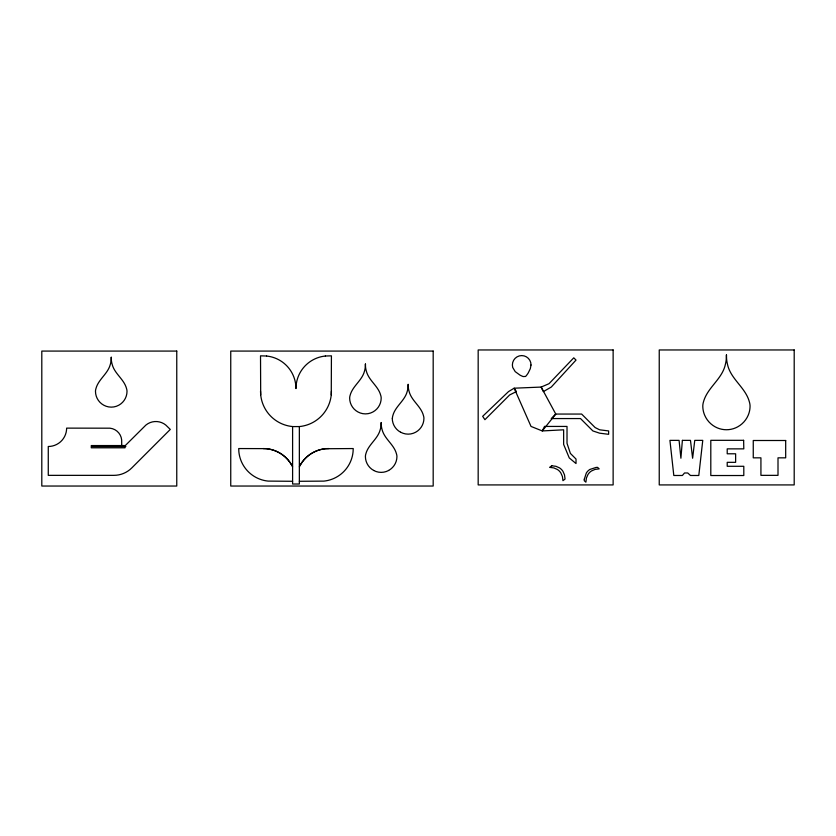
<?xml version="1.0" encoding="UTF-8"?>
<svg xmlns="http://www.w3.org/2000/svg" width="836" height="836" viewBox="0 0 836 836"><rect width="100%" height="100%" fill="white"/><g stroke="black" fill="none" stroke-linecap="round" stroke-linejoin="round"><path stroke-width="1.25" d="M325.35 356.011L331.422 355.843L331.265 394.707A35.394 35.394 0 0 1 299.351 426.569L292.6 426.59L292.6 484.013L299.351 484.013L299.351 426.59M331.244 394.916L331.422 391.29M124.365 446.487L145.924 425.054A15.717 15.717 0 0 1 165.789 425.054L170.283 429.432L131.785 467.93A25.331 25.331 0 0 1 113.874 475.35L48.269 475.35L48.269 446.487L50.15 446.393A18.34 18.34 0 0 0 66.535 429.997L66.64 428.126L109.965 428.189A13.094 13.094 0 0 1 121.669 439.903L121.742 446.487M299.351 481.285L323.866 481.118A32.667 32.667 0 0 0 353.053 451.9L353.241 448.556L325.35 448.733A32.667 32.667 0 0 0 299.936 465.694M328.694 448.556L326.312 448.65A32.719 32.719 0 0 0 299.361 466.801M92.127 446.487L125.86 446.487M292.579 466.801A32.719 32.719 0 0 0 265.639 448.629L238.709 448.556L238.877 451.91A32.667 32.667 0 0 0 268.084 481.097L292.6 481.285M266.6 356.011L260.519 355.843L260.686 394.707A35.394 35.394 0 0 0 292.673 426.569M263.246 448.556L266.6 448.733A32.667 32.667 0 0 1 292.015 465.694M295.808 385.218L295.975 388.562L296.143 385.218A32.667 32.667 0 0 1 325.35 356.031M260.519 391.29L260.707 394.916M388.656 470.428A15.821 15.821 0 0 0 396.933 456.613A10.189 10.189 0 0 0 396.515 454.042C394.164 444.564 384.57 439.151 382.125 429.725A23.356 23.356 0 0 1 381.258 425.064L381.164 422.504L381.08 425.064A23.356 23.356 0 0 1 380.213 429.725C377.757 439.151 368.185 444.574 365.792 454.042A10.356 10.356 0 0 0 365.405 456.613A15.821 15.821 0 0 0 373.671 470.428M388.667 470.459A15.56 15.56 0 0 1 373.671 470.459M400.548 432.191A15.821 15.821 0 0 1 392.272 418.376M400.663 432.222A15.56 15.56 0 0 0 415.659 432.222A15.821 15.821 0 0 0 423.925 418.376A10.189 10.189 0 0 0 423.507 415.805C421.156 406.317 411.563 400.914 409.117 391.488A23.356 23.356 0 0 1 408.25 386.828L408.156 384.267L408.072 386.828A23.356 23.356 0 0 1 407.205 391.488C404.749 400.914 395.177 406.327 392.784 415.805A10.356 10.356 0 0 0 392.397 418.376M266.59 356.031A32.667 32.667 0 0 1 295.787 385.218M111.251 357.275L111.157 359.835A23.356 23.356 0 0 1 110.289 364.496C107.834 373.922 98.272 379.335 95.879 388.813A10.356 10.356 0 0 0 95.482 391.384A15.821 15.821 0 0 0 103.758 405.199A15.56 15.56 0 0 0 118.754 405.23A15.821 15.821 0 0 0 127.009 391.384A10.189 10.189 0 0 0 126.602 388.813C124.251 379.325 114.647 373.922 112.202 364.496A23.356 23.356 0 0 1 111.334 359.835L111.251 357.275M365.426 364.026L365.332 366.586A23.356 23.356 0 0 1 364.465 371.236C362.009 380.673 352.437 386.086 350.054 395.564A10.356 10.356 0 0 0 349.657 398.135A15.821 15.821 0 0 0 357.933 411.949A15.56 15.56 0 0 0 372.929 411.97A15.821 15.821 0 0 0 381.185 398.135A10.189 10.189 0 0 0 380.777 395.564C378.426 386.075 368.822 380.673 366.377 371.236A23.356 23.356 0 0 1 365.51 366.586L365.426 364.026M726.442 354.924L726.306 358.769A34.924 34.924 0 0 1 725.429 364.182C722.356 379.189 707.141 387.538 703.379 402.241A15.529 15.529 0 0 0 702.794 406.097A23.387 23.387 0 0 0 704.675 415.231A23.93 23.93 0 0 0 715.188 426.851A23.345 23.345 0 0 0 737.697 426.851A23.93 23.93 0 0 0 748.199 415.231A23.387 23.387 0 0 0 750.059 406.097A15.288 15.288 0 0 0 749.464 402.231C745.764 387.517 730.507 379.189 727.456 364.182A34.924 34.924 0 0 1 726.578 358.769L726.442 354.924M584.301 479.206L584.239 480.669L585.89 482.173L586.433 477.983L587.99 474.461A11.61 11.61 0 0 1 591.47 470.971L595.002 469.414L599.193 468.871L597.552 467.366L596.078 467.428L589.829 469.466A11.61 11.61 0 0 0 586.35 472.957L584.301 479.206M682.385 440.373L680.901 458.232L679.083 440.373L669.929 440.373L673.806 475.485L682.385 475.485L684.527 472.977L687.746 472.977L690.473 475.485L698.802 475.485L702.762 440.373L694.758 440.373L692.616 458.232L690.473 440.373L682.385 440.373M531.006 365.018L530.317 368.666L528.258 372.898A27.797 27.797 0 0 1 526.659 375.197L525.614 376.451L523.169 376.555A27.431 27.431 0 0 1 520.002 375.124L515.206 371.633L512.698 367.422A9.405 9.405 0 0 1 519.313 355.906A9.311 9.311 0 0 1 530.735 362.563L531.006 365.018M544.529 426.433L542.271 430.937L531.027 426.433L514.161 388.197L508.539 391.572L482.665 416.318L484.922 419.682L509.657 394.947L516.408 391.572L514.161 388.197L541.153 387.068L549.022 383.693L573.768 357.829L576.014 360.076L551.269 387.068L543.4 391.572L541.153 387.068L555.773 414.06L581.637 414.06L595.138 427.562L599.631 429.808L608.629 430.937L608.629 434.312L599.631 433.184L592.881 430.937L580.518 418.564L551.269 418.564L555.773 414.06L542.271 430.937L563.642 429.808L563.642 444.428L569.264 457.929L576.014 463.552L576.014 459.048L570.392 453.425L567.017 443.31L567.017 426.433L544.529 426.433M551.75 465.767L549.639 467.366L553.84 467.909L557.361 469.466A11.61 11.61 0 0 1 560.841 472.957L562.409 476.478L562.952 480.669L565.052 479.07L564.509 474.879L562.952 471.347A11.61 11.61 0 0 0 559.472 467.867L555.94 466.31L551.75 465.767M613.133 349.96L478.171 349.96L478.171 484.922L613.133 484.922L613.133 349.96M794.2 349.96L659.238 349.96L659.238 484.922L794.2 484.922L794.2 349.96M176.762 351.078L41.8 351.078L41.8 486.04L176.762 486.04L176.762 351.078M433.184 351.078L230.746 351.078L230.746 486.04L433.184 486.04L433.184 351.078M743.632 440.321L710.799 440.321L710.799 475.527L743.8 475.527L743.8 466.289L727.215 466.289L727.215 462.329L735.628 462.329L735.628 453.791L727.215 453.791L727.215 448.859L743.8 448.859L743.632 440.321M785.683 440.499L753.257 440.499L753.257 457.835L760.927 457.835L760.927 475.35L778.002 475.35L778.002 457.835L785.683 457.835L785.683 440.499M125.024 445.557L91.281 445.557L91.281 447.803L125.024 447.803L125.024 445.557"/></g></svg>
